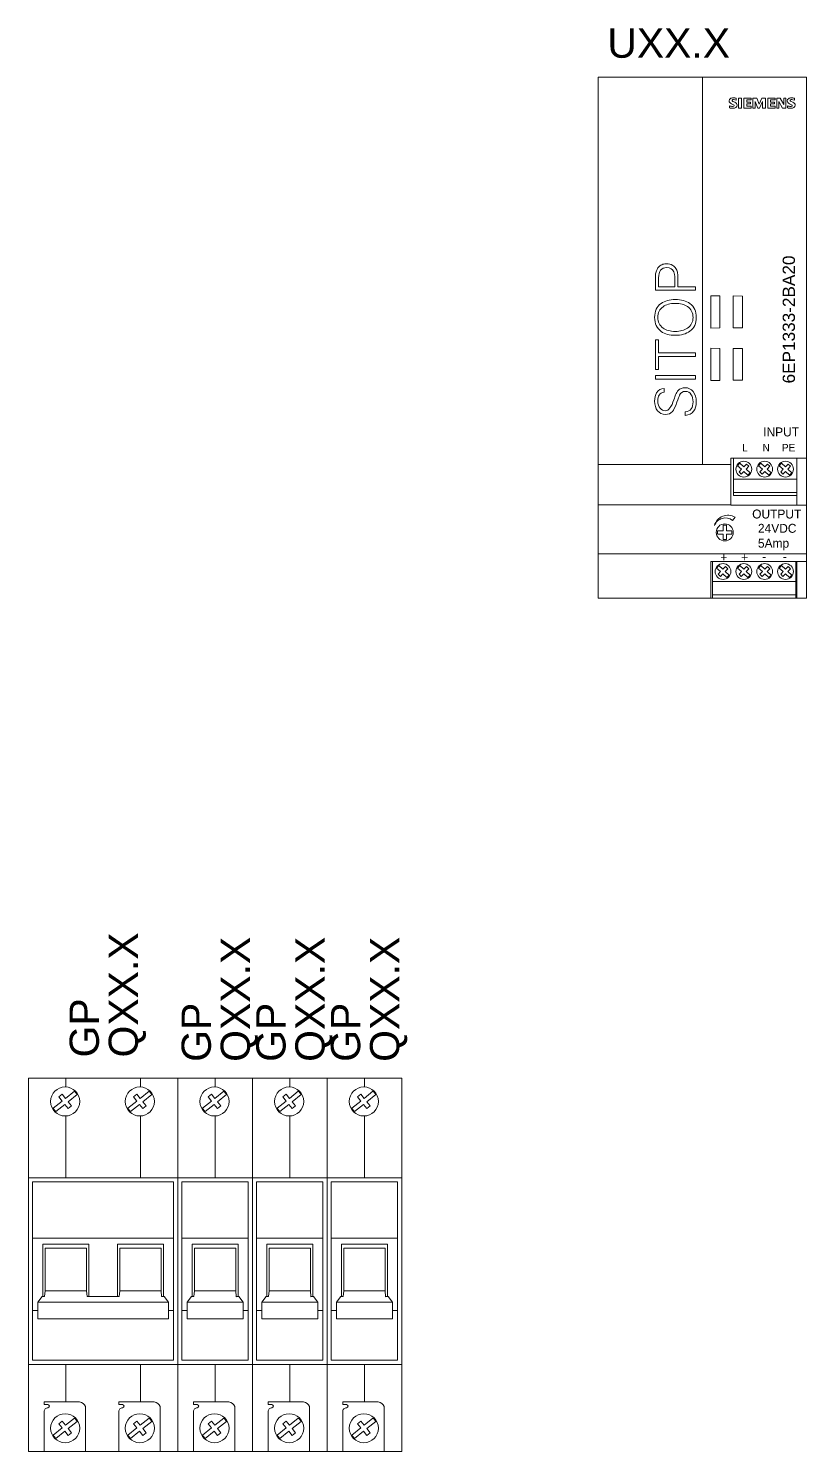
# Model space of a CAD drawing. Header units: millimetres. Extents: x 979 to 3414, y -1029 to 703.
# Drawn here: x 2174.4 to 2361.2, y -1029.3 to -687.8 of the extents above; entities that cross this region are included whole.
import ezdxf

# ---------------------------------------------------------------- set-up
doc = ezdxf.new("R2010")
doc.units = ezdxf.units.MM
doc.layers.add('eProC - L2', color=41, linetype='Continuous', lineweight=20)
doc.styles.get("Standard").update_dxf_attribs({"font": 'arial.ttf'})

# ---------------------------------------------------------------- blocks, each defined once
blk = doc.blocks.new('eProC_S5X_2Pv03')
at = {"layer": 'eProC - L2'}
for p, q in [((0, 0), (17.93, 0)), ((0, -89.63), (0, 0)), ((17.93, 0), (35.85, 0)), ((35.85, 0), (35.85, -89.63)), ((0, -23.9), (17.93, -23.9)), ((17.93, -23.9), (35.85, -23.9)), ((1, -24.9), (34.85, -24.9)), ((1, -24.9), (16.93, -24.9)), ((1, -67.72), (1, -24.9)), ((1, -24.9), (34.85, -24.9)), ((34.85, -67.72), (34.85, -24.9)), ((3.44, -39.83), (14.48, -39.83)), ((21.37, -39.83), (32.41, -39.83)), ((34.85, -39.83), (34.85, -53.78)), ((34.85, -67.72), (1, -67.72)), ((1, -67.72), (17.93, -67.72)), ((17.93, -68.71), (0, -68.71)), ((35.85, -68.71), (17.93, -68.71)), ((35.85, -68.71), (17.93, -68.71)), ((3.77, -78.36), (3.77, -77.68)), ((12.29, -77.68), (3.77, -77.68)), ((3.77, -78.36), (4.69, -78.36)), ((21.7, -78.36), (21.7, -77.68)), ((30.21, -77.68), (21.7, -77.68)), ((21.7, -78.36), (22.61, -78.36)), ((3.77, -89.63), (3.77, -79.93)), ((13.73, -78.81), (13.73, -89.63)), ((21.7, -89.63), (21.7, -79.93)), ((31.66, -78.81), (31.66, -89.63)), ((17.93, -89.63), (0, -89.63)), ((35.85, -89.63), (17.93, -89.63)), ((35.85, -89.63), (17.93, -89.63))]:
    blk.add_line(p, q, dxfattribs=at)
for points in [[(8.96, 0), (8.96, -2.11)], [(26.89, 0), (26.89, -2.11)], [(8.89, -4.87), (11.02, -3.15)], [(26.82, -4.87), (28.95, -3.15)], [(5.97, -7.24), (8.1, -5.52)], [(8.74, -6.31), (6.61, -8.03)], [(7.3, -4.52), (8.09, -3.88)], [(8.1, -5.52), (7.3, -4.52)], [(8.09, -3.88), (8.89, -4.87)], [(9.54, -7.3), (8.74, -6.31)], [(11.67, -3.94), (9.54, -5.67)], [(9.54, -5.67), (10.34, -6.66)], [(9.54, -7.3), (10.34, -6.66)], [(23.89, -7.24), (26.02, -5.52)], [(26.67, -6.31), (24.54, -8.03)], [(25.22, -4.52), (26.02, -3.88)], [(26.02, -5.52), (25.22, -4.52)], [(26.02, -3.88), (26.82, -4.87)], [(27.47, -7.3), (26.67, -6.31)], [(29.59, -3.94), (27.46, -5.67)], [(27.46, -5.67), (28.26, -6.66)], [(27.47, -7.3), (28.26, -6.66)], [(8.96, -9.07), (8.96, -23.9)], [(26.89, -9.07), (26.89, -23.9)], [(1, -38.4), (34.85, -38.4)], [(2.22, -55.77), (1, -55.77), (1, -39.83)], [(3.44, -39.83), (3.44, -52.42)], [(4.01, -40.84), (13.91, -40.84)], [(14.48, -52.42), (14.48, -39.83)], [(21.37, -39.83), (21.37, -51.06)], [(21.37, -39.83), (21.37, -52.42)], [(21.94, -40.83), (31.84, -40.83)], [(32.41, -52.42), (32.41, -39.83)], [(34.85, -39.83), (34.86, -55.77), (33.63, -55.77)], [(3.87, -52.42), (4.01, -51.06)], [(4.01, -51.06), (13.91, -51.06)], [(14.06, -52.42), (13.91, -51.06)], [(21.79, -52.42), (21.94, -51.06)], [(31.98, -52.42), (31.84, -51.06)], [(2.22, -53.78), (3.3, -52.42), (3.87, -52.42)], [(14.06, -52.42), (21.79, -52.42)], [(14.06, -52.42), (21.79, -52.42)], [(21.37, -53.78), (14.48, -53.78)], [(21.37, -53.78), (14.48, -53.78)], [(31.98, -52.42), (32.55, -52.42), (33.63, -53.78)], [(8.96, -68.71), (8.96, -77.68)], [(26.89, -68.71), (26.89, -77.68)], [(8.89, -83.32), (11.02, -81.59)], [(26.82, -83.32), (28.95, -81.59)], [(5.97, -85.69), (8.1, -83.96)], [(8.74, -84.75), (6.61, -86.48)], [(7.3, -82.97), (8.09, -82.33)], [(8.1, -83.96), (7.3, -82.97)], [(8.09, -82.33), (8.89, -83.32)], [(9.54, -85.75), (8.74, -84.75)], [(11.67, -82.39), (9.54, -84.11)], [(9.54, -84.11), (10.34, -85.1)], [(9.54, -85.75), (10.34, -85.1)], [(23.89, -85.69), (26.02, -83.96)], [(26.67, -84.75), (24.54, -86.48)], [(25.22, -82.97), (26.02, -82.33)], [(26.02, -83.96), (25.22, -82.97)], [(26.02, -82.33), (26.82, -83.32)], [(27.47, -85.75), (26.67, -84.75)], [(29.59, -82.39), (27.46, -84.11)], [(27.46, -84.11), (28.26, -85.1)], [(27.47, -85.75), (28.26, -85.1)]]:
    blk.add_lwpolyline(points, dxfattribs=at)
for points in [[(4.01, -40.84), (13.91, -40.84), (13.91, -51.06), (4.01, -51.06)], [(21.94, -40.83), (31.84, -40.83), (31.84, -51.06), (21.94, -51.06)], [(33.63, -53.78), (2.22, -53.78), (2.22, -57.76), (33.63, -57.76)]]:
    blk.add_lwpolyline(points, close=True, dxfattribs=at)
for centre in [(8.82, -5.59), (26.74, -5.59), (8.82, -84.04), (26.74, -84.04)]:
    blk.add_circle(centre, 3.49, dxfattribs=at)
for centre, radius, start, end in [((8.82, -5.59), 3.29, 30.0698, 47.915), ((26.74, -5.59), 3.29, 30.0698, 47.915), ((8.82, -5.59), 3.29, 210.0698, 227.915), ((26.74, -5.59), 3.29, 210.0698, 227.915), ((4.64, -78.75), 0.383, 277.0137, 83.3784), ((11.7, -79.91), 2.3, 28.3062, 75.3734), ((22.56, -78.75), 0.383, 277.0137, 83.3784), ((29.63, -79.91), 2.3, 28.3062, 75.3734), ((4.63, -80), 0.861, 87.2312, 184.5479), ((8.82, -84.04), 3.29, 30.0698, 47.915), ((22.56, -80), 0.861, 87.2312, 184.5479), ((26.74, -84.04), 3.29, 30.0698, 47.915), ((8.82, -84.04), 3.29, 210.0698, 227.915), ((26.74, -84.04), 3.29, 210.0698, 227.915)]:
    blk.add_arc(centre, radius, start, end, dxfattribs=at)
for tag, p in [('GP', (16.92, 4.96)), ('ID', (26.29, 4.96))]:
    blk.add_attdef(tag, p, '', height=7.03, rotation=90, dxfattribs=at)
blk = doc.blocks.new('eProC_S5X_1Pv03')
at = {"layer": 'eProC - L2'}
for p, q in [((0, 0), (17.93, 0)), ((0, -89.63), (0, 0)), ((0, -23.9), (17.93, -23.9)), ((1, -24.9), (16.93, -24.9)), ((1, -24.9), (16.93, -24.9)), ((1, -67.72), (1, -24.9)), ((1, -24.9), (16.93, -24.9)), ((3.44, -39.83), (14.48, -39.83)), ((16.93, -67.72), (1, -67.72)), ((1, -67.72), (16.93, -67.72)), ((17.93, -68.71), (0, -68.71)), ((3.77, -78.36), (3.77, -77.68)), ((12.29, -77.68), (3.77, -77.68)), ((3.77, -78.36), (4.69, -78.36)), ((3.77, -89.63), (3.77, -79.93)), ((13.73, -78.81), (13.73, -89.63)), ((17.93, -89.63), (0, -89.63))]:
    blk.add_line(p, q, dxfattribs=at)
for points in [[(8.96, 0), (8.96, -2.11)], [(17.93, 0), (17.93, -89.63)], [(8.89, -4.87), (11.02, -3.15)], [(5.97, -7.24), (8.1, -5.52)], [(8.74, -6.31), (6.61, -8.03)], [(7.3, -4.52), (8.09, -3.88)], [(8.1, -5.52), (7.3, -4.52)], [(8.09, -3.88), (8.89, -4.87)], [(9.54, -7.3), (8.74, -6.31)], [(11.67, -3.94), (9.54, -5.67)], [(9.54, -5.67), (10.34, -6.66)], [(9.54, -7.3), (10.34, -6.66)], [(8.96, -9.07), (8.96, -23.9)], [(16.93, -24.9), (16.93, -67.72)], [(1, -38.4), (16.93, -38.4)], [(2.22, -55.77), (1, -55.77), (1, -39.83)], [(3.44, -39.83), (3.44, -52.42)], [(4.01, -40.84), (13.91, -40.84)], [(14.48, -52.42), (14.48, -39.83)], [(4.01, -51.06), (3.87, -52.42), (3.3, -52.42), (2.22, -53.78), (15.71, -53.76), (14.63, -52.41), (14.06, -52.47), (13.91, -51.06), (4.01, -51.06)], [(3.87, -52.42), (4.01, -51.06)], [(4.01, -51.06), (13.91, -51.06)], [(14.06, -52.42), (13.91, -51.06)], [(2.22, -53.78), (3.3, -52.42), (3.87, -52.42)], [(14.06, -52.41), (14.63, -52.41), (15.71, -53.76)], [(15.71, -53.78), (14.48, -53.78)], [(16.93, -55.77), (15.71, -55.77)], [(8.96, -68.71), (8.96, -77.68)], [(8.89, -83.32), (11.02, -81.59)], [(5.97, -85.69), (8.1, -83.96)], [(8.74, -84.75), (6.61, -86.48)], [(7.3, -82.97), (8.09, -82.33)], [(8.1, -83.96), (7.3, -82.97)], [(8.09, -82.33), (8.89, -83.32)], [(9.54, -85.75), (8.74, -84.75)], [(11.67, -82.39), (9.54, -84.11)], [(9.54, -84.11), (10.34, -85.1)], [(9.54, -85.75), (10.34, -85.1)]]:
    blk.add_lwpolyline(points, dxfattribs=at)
for points in [[(4.01, -40.84), (13.91, -40.84), (13.91, -51.06), (4.01, -51.06)], [(15.71, -53.78), (2.22, -53.78), (2.22, -57.76), (15.71, -57.76)]]:
    blk.add_lwpolyline(points, close=True, dxfattribs=at)
for centre in [(8.82, -5.59), (8.82, -84.04)]:
    blk.add_circle(centre, 3.49, dxfattribs=at)
for centre, radius, start, end in [((8.82, -5.59), 3.29, 30.0698, 47.915), ((8.82, -5.59), 3.29, 210.0698, 227.915), ((4.64, -78.75), 0.383, 277.0137, 83.3784), ((11.7, -79.91), 2.3, 28.3062, 75.3734), ((4.63, -80), 0.861, 87.2312, 184.5479), ((8.82, -84.04), 3.29, 30.0698, 47.915), ((8.82, -84.04), 3.29, 210.0698, 227.915)]:
    blk.add_arc(centre, radius, start, end, dxfattribs=at)
for tag, p in [('GP', (7.95, 3.91)), ('ID', (17.33, 3.91))]:
    blk.add_attdef(tag, p, '', height=7.03, rotation=90, dxfattribs=at)
blk = doc.blocks.new('eProC_SITOP_SMART01')
at = {"layer": 'eProC - L2'}
for p, q in [((50, 0), (0, 0)), ((0, 0), (0, -125.01)), ((50, -125.01), (50, 0)), ((32.46, -6.59), (31.96, -6.38)), ((32.34, -5.79), (32.79, -6.01)), ((33.14, -5.04), (33.14, -5.51)), ((33.65, -7.41), (33.65, -5)), ((33.65, -5), (34.38, -5)), ((34.38, -5), (34.38, -7.41)), ((34.94, -5), (36.72, -5)), ((34.94, -7.41), (34.94, -5)), ((35.64, -5.45), (35.64, -5.98)), ((36.72, -5.45), (35.64, -5.45)), ((35.64, -5.98), (36.57, -5.98)), ((35.64, -6.38), (35.64, -6.94)), ((36.57, -6.38), (35.64, -6.38)), ((36.57, -5.98), (36.57, -6.38)), ((36.72, -5), (36.72, -5.45)), ((37.14, -5), (38.03, -5)), ((37.14, -7.41), (37.14, -5)), ((37.63, -5.82), (37.63, -7.41)), ((38.31, -7.43), (37.63, -5.82)), ((38.03, -5), (38.63, -6.48)), ((38.63, -6.48), (39.27, -5)), ((39.43, -5.82), (38.73, -7.43)), ((39.27, -5), (40.11, -5)), ((39.43, -7.41), (39.43, -5.82)), ((40.11, -5), (40.11, -7.41)), ((40.67, -5), (42.45, -5)), ((40.67, -7.41), (40.67, -5)), ((41.38, -5.45), (41.38, -5.98)), ((42.45, -5.45), (41.38, -5.45)), ((41.38, -5.98), (42.31, -5.98)), ((41.38, -6.38), (41.38, -6.94)), ((42.31, -6.38), (41.38, -6.38)), ((42.31, -5.98), (42.31, -6.38)), ((42.45, -5), (42.45, -5.45)), ((42.88, -7.41), (42.88, -5)), ((42.88, -5), (43.67, -5)), ((44.23, -7.41), (43.37, -5.86)), ((43.37, -5.86), (43.37, -7.41)), ((43.67, -5), (44.51, -6.52)), ((44.51, -6.52), (44.51, -5)), ((44.51, -5), (45, -5)), ((45, -5), (45, -7.41)), ((46.41, -6.59), (45.92, -6.38)), ((46.29, -5.79), (46.74, -6.01)), ((47.09, -5.04), (47.09, -5.51)), ((31.47, -7.36), (31.47, -6.87)), ((34.38, -7.41), (33.65, -7.41)), ((36.74, -7.41), (34.94, -7.41)), ((35.64, -6.94), (36.74, -6.94)), ((36.74, -6.94), (36.74, -7.41)), ((37.63, -7.41), (37.14, -7.41)), ((38.73, -7.43), (38.31, -7.43)), ((40.11, -7.41), (39.43, -7.41)), ((42.47, -7.41), (40.67, -7.41)), ((41.38, -6.94), (42.47, -6.94)), ((42.47, -6.94), (42.47, -7.41)), ((43.37, -7.41), (42.88, -7.41)), ((45, -7.41), (44.23, -7.41)), ((45.43, -7.36), (45.43, -6.87)), ((13.71, -51.15), (13.71, -48.44)), ((23.38, -51.15), (13.71, -51.15)), ((14.49, -48.17), (14.49, -50.29)), ((14.49, -50.29), (18.36, -50.29)), ((18.36, -50.29), (18.36, -48.41)), ((19.13, -48.44), (19.13, -50.29)), ((19.13, -50.29), (23.38, -50.29)), ((23.38, -50.29), (23.38, -51.15)), ((27, -60.2), (27, -52.47)), ((27, -52.47), (29.2, -52.48)), ((29.2, -52.48), (29.2, -60.18)), ((32.4, -60.15), (32.4, -52.51)), ((32.4, -52.51), (34.6, -52.53)), ((34.6, -52.53), (34.6, -60.13)), ((29.2, -60.18), (27, -60.2)), ((34.6, -60.13), (32.4, -60.15)), ((13.71, -70.12), (13.71, -63.05)), ((13.71, -63.05), (14.49, -63.05)), ((14.49, -63.05), (14.49, -66.15)), ((14.49, -66.15), (23.38, -66.15)), ((23.38, -67.01), (14.49, -67.01)), ((14.49, -67.01), (14.49, -70.12)), ((23.38, -66.15), (23.38, -67.01)), ((27, -72.8), (27, -65.07)), ((27, -65.07), (29.2, -65.08)), ((29.2, -65.08), (29.2, -72.78)), ((32.4, -72.75), (32.4, -65.11)), ((32.4, -65.11), (34.6, -65.13)), ((34.6, -65.13), (34.6, -72.73)), ((14.49, -70.12), (13.71, -70.12)), ((13.71, -72.46), (13.71, -71.6)), ((13.71, -71.6), (23.38, -71.6)), ((23.38, -71.6), (23.38, -72.46)), ((23.38, -72.46), (13.71, -72.46)), ((15.79, -74.71), (15.79, -75.59)), ((29.2, -72.78), (27, -72.8)), ((34.6, -72.73), (32.4, -72.75)), ((20.87, -81.16), (20.87, -80.28)), ((31.8, -92.93), (31.8, -91.43)), ((31.8, -91.43), (50, -91.43)), ((32.45, -91.43), (32.45, -91.68)), ((32.45, -96.48), (32.45, -91.68)), ((47.65, -91.53), (47.65, -92.76)), ((50, -91.53), (50, -92.76)), ((31.8, -92.93), (0, -92.93)), ((31.8, -92.93), (31.8, -102.63)), ((33.45, -93.24), (34, -92.65)), ((34.39, -94.1), (33.45, -93.24)), ((33.79, -94.71), (34.39, -94.1)), ((34.34, -95.25), (33.79, -94.71)), ((34, -92.65), (34.95, -93.52)), ((34.96, -94.62), (34.34, -95.25)), ((34.95, -93.52), (35.6, -92.86)), ((35.94, -95.52), (34.96, -94.62)), ((36.15, -93.39), (35.52, -94.04)), ((35.52, -94.04), (36.48, -94.92)), ((35.6, -92.86), (36.15, -93.39)), ((36.48, -94.92), (35.94, -95.52)), ((38.45, -93.24), (39, -92.65)), ((39.39, -94.1), (38.45, -93.24)), ((38.79, -94.71), (39.39, -94.1)), ((39.34, -95.25), (38.79, -94.71)), ((39, -92.65), (39.95, -93.52)), ((39.96, -94.62), (39.34, -95.25)), ((39.95, -93.52), (40.6, -92.86)), ((40.94, -95.52), (39.96, -94.62)), ((41.15, -93.39), (40.52, -94.04)), ((40.52, -94.04), (41.48, -94.92)), ((40.6, -92.86), (41.15, -93.39)), ((41.48, -94.92), (40.94, -95.52)), ((43.45, -93.24), (44, -92.65)), ((44.39, -94.1), (43.45, -93.24)), ((43.79, -94.71), (44.39, -94.1)), ((44.34, -95.25), (43.79, -94.71)), ((44, -92.65), (44.95, -93.52)), ((44.96, -94.62), (44.34, -95.25)), ((44.95, -93.52), (45.6, -92.86)), ((45.94, -95.52), (44.96, -94.62)), ((46.15, -93.39), (45.52, -94.04)), ((45.52, -94.04), (46.48, -94.92)), ((45.6, -92.86), (46.15, -93.39)), ((46.48, -94.92), (45.94, -95.52)), ((47.65, -92.76), (47.65, -102.66)), ((50, -92.76), (50, -102.66)), ((47.65, -96.48), (32.45, -96.48)), ((32.45, -96.48), (32.45, -99.68)), ((47.65, -99.68), (32.45, -99.68)), ((32.45, -99.68), (32.45, -100.38)), ((47.65, -100.38), (32.45, -100.38)), ((31.8, -102.62), (0, -102.62)), ((31.8, -102.63), (31.8, -102.72)), ((31.8, -102.72), (50, -102.72)), ((32.23, -106.37), (32.83, -105.63)), ((50, -102.66), (50, -102.72)), ((50, -102.66), (50, -102.72)), ((50, -107.63), (50, -102.72)), ((28.66, -108.85), (28.66, -109.25)), ((28.71, -108.85), (28.66, -108.85)), ((28.66, -109.25), (28.66, -109.65)), ((29.96, -108.85), (28.71, -108.85)), ((29.96, -107.55), (29.96, -107.59)), ((30.36, -107.55), (29.96, -107.55)), ((29.96, -107.59), (29.96, -108.85)), ((30.76, -107.55), (30.36, -107.55)), ((30.76, -107.59), (30.76, -107.55)), ((30.76, -108.85), (30.76, -107.59)), ((32.02, -108.85), (30.76, -108.85)), ((32.06, -108.85), (32.02, -108.85)), ((32.06, -109.25), (32.06, -108.85)), ((32.06, -109.65), (32.06, -109.25)), ((50, -114.43), (50, -107.63)), ((28.71, -109.65), (29.96, -109.65)), ((29.96, -109.65), (29.96, -110.9)), ((29.96, -110.9), (29.96, -110.95)), ((29.96, -110.95), (30.36, -110.95)), ((30.36, -110.95), (30.76, -110.95)), ((30.76, -110.9), (30.76, -109.65)), ((30.76, -109.65), (32.02, -109.65)), ((30.76, -110.95), (30.76, -110.9)), ((32.02, -109.65), (32.06, -109.65)), ((50, -114.43), (0, -114.43)), ((50, -116.26), (50, -114.43)), ((27, -116.26), (27, -125.01)), ((50, -116.26), (27, -116.26)), ((27.45, -116.26), (27.45, -121.06)), ((28.42, -117.82), (28.96, -117.23)), ((29.35, -118.68), (28.42, -117.82)), ((28.76, -119.29), (29.35, -118.68)), ((29.31, -119.83), (28.76, -119.29)), ((28.96, -117.23), (29.91, -118.1)), ((29.92, -119.2), (29.31, -119.83)), ((29.91, -118.1), (30.56, -117.44)), ((30.9, -120.1), (29.92, -119.2)), ((31.11, -117.97), (30.48, -118.62)), ((30.48, -118.62), (31.44, -119.5)), ((30.56, -117.44), (31.11, -117.97)), ((31.44, -119.5), (30.9, -120.1)), ((33.45, -117.82), (34, -117.23)), ((34.39, -118.68), (33.45, -117.82)), ((33.79, -119.29), (34.39, -118.68)), ((34.34, -119.83), (33.79, -119.29)), ((34, -117.23), (34.95, -118.1)), ((34.96, -119.2), (34.34, -119.83)), ((34.95, -118.1), (35.6, -117.44)), ((35.94, -120.1), (34.96, -119.2)), ((36.15, -117.97), (35.52, -118.62)), ((35.52, -118.62), (36.48, -119.5)), ((35.6, -117.44), (36.15, -117.97)), ((36.48, -119.5), (35.94, -120.1)), ((38.45, -117.82), (39, -117.23)), ((39.39, -118.68), (38.45, -117.82)), ((38.79, -119.29), (39.39, -118.68)), ((39.34, -119.83), (38.79, -119.29)), ((39, -117.23), (39.95, -118.1)), ((39.96, -119.2), (39.34, -119.83)), ((39.95, -118.1), (40.6, -117.44)), ((40.94, -120.1), (39.96, -119.2)), ((41.15, -117.97), (40.52, -118.62)), ((40.52, -118.62), (41.48, -119.5)), ((40.6, -117.44), (41.15, -117.97)), ((41.48, -119.5), (40.94, -120.1)), ((43.45, -117.82), (44, -117.23)), ((44.39, -118.68), (43.45, -117.82)), ((43.79, -119.29), (44.39, -118.68)), ((44.34, -119.83), (43.79, -119.29)), ((44, -117.23), (44.95, -118.1)), ((44.96, -119.2), (44.34, -119.83)), ((44.95, -118.1), (45.6, -117.44)), ((45.94, -120.1), (44.96, -119.2)), ((46.15, -117.97), (45.52, -118.62)), ((45.52, -118.62), (46.48, -119.5)), ((45.6, -117.44), (46.15, -117.97)), ((46.48, -119.5), (45.94, -120.1)), ((47.45, -116.26), (47.45, -121.06)), ((47.65, -125.01), (47.65, -116.26)), ((50, -116.26), (50, -125.01)), ((47.45, -121.06), (27.45, -121.06)), ((27.45, -121.06), (27.45, -124.26)), ((47.45, -121.06), (47.45, -124.26)), ((0, -125.01), (50, -125.01)), ((27, -125.01), (50, -125.01)), ((47.45, -124.26), (27.45, -124.26)), ((27.45, -124.26), (27.45, -124.96)), ((47.45, -124.26), (47.45, -124.96))]:
    blk.add_line(p, q, dxfattribs=at)
blk.add_lwpolyline([(25, 0), (25, -92.93)], dxfattribs=at)
for centre, radius in [((34.95, -94.08), 1.9), ((39.95, -94.08), 1.9), ((44.95, -94.08), 1.9), ((30.36, -109.25), 2.04), ((29.95, -118.66), 1.9), ((34.95, -118.66), 1.9), ((39.95, -118.66), 1.9), ((44.95, -118.66), 1.9)]:
    blk.add_circle(centre, radius, dxfattribs=at)
for centre, radius, start, end in [((43.51, -26.07), 21.33, 80.3261, 81.3906), ((46.25, -4.03), 3.44, 256.1412, 262.9676), ((31.09, -108.43), 3.3, 58.1531, 165.2004), ((30.52, -108.57), 2.79, 52.1027, 159.5312)]:
    blk.add_arc(centre, radius, start, end, dxfattribs=at)
for points, knots in [([(31.56, -6.09), (31.47, -5.97), (31.42, -5.83), (31.42, -5.68), (31.42, -5.46), (31.52, -5.29), (31.7, -5.15)], [0, 0, 0, 0, 0.409828, 0.409828, 0.409828, 1, 1, 1, 1]), ([(32.79, -6.01), (33.15, -6.18), (33.33, -6.4), (33.33, -6.69), (33.33, -6.92), (33.23, -7.11), (33.04, -7.25), (32.85, -7.39), (32.59, -7.46), (32.27, -7.46), (32.13, -7.46), (31.99, -7.45), (31.88, -7.44), (31.76, -7.42), (31.62, -7.4), (31.47, -7.36)], [0, 0, 0, 0, 0.585464, 0.585464, 0.585464, 0.997725, 0.997725, 0.997725, 0.998871, 0.998871, 0.998871, 0.999427, 0.999427, 0.999427, 1, 1, 1, 1]), ([(31.47, -6.87), (31.75, -6.96), (32, -7.01), (32.22, -7.01), (32.49, -7.01), (32.63, -6.93), (32.63, -6.78), (32.63, -6.7), (32.57, -6.64), (32.46, -6.59)], [0, 0, 0, 0, 0.571104, 0.571104, 0.571104, 0.999609, 0.999609, 0.999609, 1, 1, 1, 1]), ([(31.7, -5.15), (31.88, -5.02), (32.13, -4.96), (32.43, -4.96), (32.53, -4.96), (32.64, -4.96), (32.77, -4.98), (32.9, -5), (33.02, -5.02), (33.14, -5.04)], [0, 0, 0, 0, 0.697317, 0.697317, 0.697317, 0.999479, 0.999479, 0.999479, 1, 1, 1, 1]), ([(32.21, -5.44), (32.14, -5.48), (32.11, -5.52), (32.11, -5.58), (32.11, -5.66), (32.18, -5.73), (32.34, -5.79)], [0, 0, 0, 0, 0.361436, 0.361436, 0.361436, 1, 1, 1, 1]), ([(33.14, -5.51), (32.89, -5.42), (32.67, -5.37), (32.48, -5.37), (32.37, -5.37), (32.28, -5.39), (32.21, -5.44)], [0, 0, 0, 0, 0.702655, 0.702655, 0.702655, 1, 1, 1, 1]), ([(45.51, -6.09), (45.42, -5.99), (45.38, -5.85), (45.38, -5.68), (45.38, -5.46), (45.47, -5.28), (45.65, -5.15), (45.84, -5.02), (46.08, -4.96), (46.38, -4.96), (46.48, -4.96), (46.58, -4.96), (46.7, -4.98)], [0, 0, 0, 0, 0.411699, 0.411699, 0.411699, 0.998467, 0.998467, 0.998467, 0.999557, 0.999557, 0.999557, 1, 1, 1, 1]), ([(46.16, -5.43), (46.09, -5.47), (46.05, -5.52), (46.05, -5.58), (46.05, -5.64), (46.07, -5.67), (46.1, -5.7)], [0, 0, 0, 0, 0.595676, 0.595676, 0.595676, 1, 1, 1, 1]), ([(47.09, -5.51), (46.84, -5.42), (46.62, -5.37), (46.43, -5.37), (46.32, -5.37), (46.22, -5.39), (46.16, -5.43)], [0, 0, 0, 0, 0.699168, 0.699168, 0.699168, 1, 1, 1, 1]), ([(46.47, -6.95), (46.54, -6.91), (46.57, -6.86), (46.57, -6.8), (46.57, -6.71), (46.52, -6.64), (46.41, -6.59)], [0, 0, 0, 0, 0.404006, 0.404006, 0.404006, 1, 1, 1, 1]), ([(47.15, -6.3), (47.23, -6.41), (47.28, -6.55), (47.28, -6.71), (47.28, -6.93), (47.18, -7.11), (46.99, -7.25)], [0, 0, 0, 0, 0.401652, 0.401652, 0.401652, 1, 1, 1, 1]), ([(45.43, -6.87), (45.7, -6.96), (45.95, -7.01), (46.18, -7.01), (46.3, -7.01), (46.4, -6.99), (46.47, -6.95)], [0, 0, 0, 0, 0.716356, 0.716356, 0.716356, 1, 1, 1, 1]), ([(46.99, -7.25), (46.79, -7.39), (46.53, -7.46), (46.22, -7.46), (46.08, -7.46), (45.95, -7.45), (45.83, -7.44)], [0, 0, 0, 0, 0.67734, 0.67734, 0.67734, 1, 1, 1, 1]), ([(18.12, -46.69), (17.83, -46.04), (17.27, -45.71), (16.43, -45.71), (15.78, -45.71), (15.29, -45.91), (14.97, -46.31)], [0, 0, 0, 0, 0.565493, 0.565493, 0.565493, 1, 1, 1, 1]), ([(15.52, -44.91), (15.79, -44.82), (16.09, -44.77), (16.43, -44.77), (16.96, -44.77), (17.43, -44.9), (17.87, -45.16)], [0, 0, 0, 0, 0.377713, 0.377713, 0.377713, 1, 1, 1, 1]), ([(15.12, -61.03), (14.06, -60.27), (13.53, -59.15), (13.53, -57.65), (13.53, -56.16), (14.05, -55.04), (15.1, -54.29)], [0, 0, 0, 0, 0.501384, 0.501384, 0.501384, 1, 1, 1, 1]), ([(15.1, -54.29), (15.99, -53.67), (17.1, -53.35), (18.45, -53.35), (19.93, -53.35), (21.12, -53.68), (22, -54.33)], [0, 0, 0, 0, 0.485172, 0.485172, 0.485172, 1, 1, 1, 1]), ([(21.41, -55.05), (20.65, -54.55), (19.68, -54.29), (18.48, -54.29), (17.27, -54.29), (16.29, -54.56), (15.55, -55.09)], [0, 0, 0, 0, 0.498206, 0.498206, 0.498206, 1, 1, 1, 1]), ([(15.55, -55.09), (14.72, -55.69), (14.3, -56.55), (14.3, -57.65), (14.3, -58.75), (14.72, -59.6), (15.55, -60.2)], [0, 0, 0, 0, 0.501067, 0.501067, 0.501067, 1, 1, 1, 1]), ([(22, -60.96), (21.11, -61.62), (19.92, -61.95), (18.45, -61.95), (17.1, -61.95), (15.98, -61.64), (15.12, -61.03)], [0, 0, 0, 0, 0.516331, 0.516331, 0.516331, 1, 1, 1, 1]), ([(15.55, -60.2), (16.3, -60.74), (17.27, -61.01), (18.48, -61.01), (19.66, -61.01), (20.64, -60.76), (21.41, -60.25)], [0, 0, 0, 0, 0.502286, 0.502286, 0.502286, 1, 1, 1, 1]), ([(19.94, -74.71), (20.24, -74.59), (20.54, -74.53), (20.85, -74.53), (21.65, -74.53), (22.3, -74.84), (22.79, -75.47)], [0, 0, 0, 0, 0.286787, 0.286787, 0.286787, 1, 1, 1, 1]), ([(14.21, -80.04), (13.75, -79.44), (13.53, -78.67), (13.53, -77.73), (13.53, -76.95), (13.69, -76.28), (14.01, -75.74)], [0, 0, 0, 0, 0.542647, 0.542647, 0.542647, 1, 1, 1, 1]), ([(14.62, -76.29), (14.41, -76.64), (14.3, -77.1), (14.3, -77.68), (14.3, -78.44), (14.48, -79.03), (14.82, -79.46)], [0, 0, 0, 0, 0.431492, 0.431492, 0.431492, 1, 1, 1, 1]), ([(14.82, -79.46), (15.15, -79.85), (15.57, -80.05), (16.1, -80.05), (16.88, -80.05), (17.57, -79.17), (18.16, -77.4)], [0, 0, 0, 0, 0.285114, 0.285114, 0.285114, 1, 1, 1, 1]), ([(22.31, -76.2), (21.97, -75.68), (21.5, -75.41), (20.89, -75.41), (20.27, -75.41), (19.81, -75.73), (19.51, -76.35)], [0, 0, 0, 0, 0.48721, 0.48721, 0.48721, 1, 1, 1, 1]), ([(22.32, -79.58), (22.61, -79.17), (22.75, -78.62), (22.75, -77.92), (22.75, -77.23), (22.6, -76.66), (22.31, -76.2)], [0, 0, 0, 0, 0.492738, 0.492738, 0.492738, 1, 1, 1, 1]), ([(22.79, -75.47), (23.28, -76.09), (23.53, -76.93), (23.53, -77.97), (23.53, -78.9), (23.31, -79.63), (22.9, -80.17)], [0, 0, 0, 0, 0.533682, 0.533682, 0.533682, 1, 1, 1, 1]), ([(17.78, -80.25), (17.38, -80.71), (16.83, -80.93), (16.14, -80.93), (15.31, -80.93), (14.68, -80.63), (14.21, -80.04)], [0, 0, 0, 0, 0.453753, 0.453753, 0.453753, 1, 1, 1, 1])]:
    blk.add_open_spline(points, degree=3, knots=knots, dxfattribs=at)
for points in [[(31.96, -6.38), (31.78, -6.3), (31.65, -6.2), (31.56, -6.09)], [(45.92, -6.38), (45.73, -6.3), (45.59, -6.2), (45.51, -6.09)], [(46.1, -5.7), (46.13, -5.73), (46.2, -5.76), (46.29, -5.79)], [(46.74, -6.01), (46.92, -6.09), (47.06, -6.19), (47.15, -6.3)], [(13.71, -48.44), (13.71, -47.75), (13.75, -47.24), (13.82, -46.92)], [(13.82, -46.92), (13.94, -46.35), (14.21, -45.86), (14.61, -45.47)], [(14.97, -46.31), (14.65, -46.71), (14.49, -47.33), (14.49, -48.17)], [(14.61, -45.47), (14.87, -45.21), (15.17, -45.02), (15.52, -44.91)], [(17.87, -45.16), (18.3, -45.42), (18.62, -45.8), (18.83, -46.29)], [(18.36, -48.41), (18.36, -47.63), (18.28, -47.05), (18.12, -46.69)], [(18.83, -46.29), (18.96, -46.59), (19.04, -46.94), (19.08, -47.32)], [(19.08, -47.32), (19.12, -47.71), (19.13, -48.08), (19.13, -48.44)], [(22, -54.33), (23.02, -55.08), (23.53, -56.19), (23.53, -57.65)], [(22.75, -57.65), (22.75, -56.52), (22.3, -55.65), (21.41, -55.05)], [(21.41, -60.25), (22.3, -59.65), (22.75, -58.79), (22.75, -57.65)], [(23.53, -57.65), (23.53, -59.11), (23.02, -60.21), (22, -60.96)], [(14.01, -75.74), (14.41, -75.05), (15, -74.71), (15.79, -74.71)], [(19.21, -75.19), (19.4, -74.98), (19.65, -74.82), (19.94, -74.71)], [(15.79, -75.59), (15.26, -75.64), (14.87, -75.88), (14.62, -76.29)], [(18.88, -78.01), (18.49, -79.11), (18.12, -79.86), (17.78, -80.25)], [(18.16, -77.4), (18.33, -76.91), (18.47, -76.53), (18.57, -76.26)], [(18.57, -76.26), (18.76, -75.79), (18.97, -75.44), (19.21, -75.19)], [(19.51, -76.35), (19.37, -76.62), (19.17, -77.17), (18.88, -78.01)], [(20.87, -80.28), (21.52, -80.28), (22, -80.05), (22.32, -79.58)], [(22.9, -80.17), (22.45, -80.75), (21.78, -81.08), (20.87, -81.16)]]:
    blk.add_open_spline(points, degree=3, dxfattribs=at)
at = {"layer": 'eProC - L2', "attachment_point": 5}
for s, insert, char_height, width in [('\\pxql;{\\fBahnschrift SemiLight|b0|i0|c0|p34;INPUT}', (44.47, -85.16), 2.1445, 9.7417), ('\\pxql;{\\fBahnschrift SemiLight|b0|i0|c0|p34;L}', (35.44, -88.92), 1.8, 1.7941), ('\\pxql;{\\fBahnschrift SemiLight|b0|i0|c0|p34;N}', (40.33, -88.92), 1.8, 1.7941), ('\\pxql;{\\fBahnschrift SemiLight|b0|i0|c0|p34;PE}', (44.98, -88.92), 1.8, 1.7941), ('\\pxql;{\\fBahnschrift SemiLight|b0|i0|c0|p34;OUTPUT}', (41.82, -104.86), 2.1445, 9.7417), ('\\pxql;{\\fBahnschrift SemiLight|b0|i0|c0|p34;24VDC^J5Amp}', (44.17, -110.39), 2.1445, 11.6732), ('\\pxql;{\\fBahnschrift SemiLight|b0|i0|c0|p34;+}', (30.26, -115.2), 2.1445, 1.9359), ('\\pxql;{\\fBahnschrift SemiLight|b0|i0|c0|p34;+}', (35.29, -115.2), 2.1445, 1.9359), ('\\pxql;{\\fBahnschrift SemiLight|b0|i0|c0|p34;-}', (40.29, -115), 2.1445, 1.9359), ('\\pxql;{\\fBahnschrift SemiLight|b0|i0|c0|p34;-}', (45.29, -115), 2.1445, 1.9359)]:
    blk.add_mtext(s, dxfattribs=dict(at, insert=insert, char_height=char_height, width=width))
at = {"layer": 'eProC - L2'}
blk.add_attdef('ID', (2.17, 4.67), '', height=7.03, dxfattribs=at)
blk.add_attdef('MLFB', (47.22, -73.5), '', height=2.95, rotation=90, dxfattribs=at)

msp = doc.modelspace()

# ---------------------------------------------------------------- block references
at = {"color": 4}
for name, p in [('eProC_S5X_2Pv03', (2174.378, -939.72)), ('eProC_S5X_1Pv03', (2210.229, -939.72)), ('eProC_S5X_1Pv03', (2228.155, -939.72)), ('eProC_S5X_1Pv03', (2246.08, -939.72))]:
    msp.add_blockref(name, p, dxfattribs=at).add_auto_attribs({'GP': 'GP', 'ID': 'QXX.X'})
at = {"layer": 'eProC - L2', "color": 4}
msp.add_blockref('eProC_SITOP_SMART01', (2311.195, -699.471), dxfattribs=at).add_auto_attribs({'MLFB': '6EP1333-2BA20', 'ID': 'UXX.X'})

doc.saveas('drawing.dxf')
